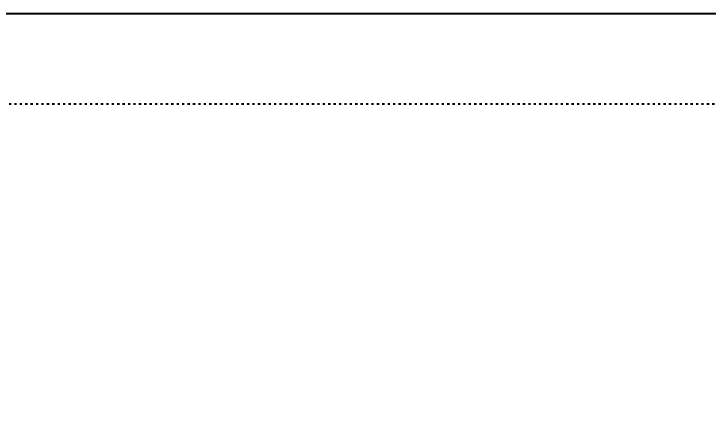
# Model space of a CAD drawing. Header units: millimetres. Extents: x 6622 to 532820, y 3370 to 359312.
# Drawn here: x 465075 to 468925, y 316245 to 318540 of the extents above; entities that cross this region are included whole.
import ezdxf
from ezdxf import colors
from ezdxf.entities.mleader import LeaderData, LeaderLine
from ezdxf.math import Vec2, Vec3

# ---------------------------------------------------------------- set-up
doc = ezdxf.new("R2010")
doc.units = ezdxf.units.MM
doc.linetypes.add('ACAD_ISO03W100', pattern=[30, 12, -18])
doc.styles.get("Standard").update_dxf_attribs({"font": 'txt', "bigfont": 'gbcbig.shx'})

msp = doc.modelspace()

# ---------------------------------------------------------------- linework, layer by layer
msp.add_line((518450, 318540), (388450, 318540))
at = {"color": 2, "linetype": 'ACAD_ISO03W100'}
msp.add_line((517950, 318040), (388950, 318040), dxfattribs=at)

# ---------------------------------------------------------------- leaders
at = {"color": 3}
ml = msp.add_multileader_mtext('Standard', dxfattribs=at)
ml.set_content('人工捡货工位', color=3)
ml.set_leader_properties()
ml.build(insert=Vec2(0, 0))
ml.multileader.update_dxf_attribs({"text_right_attachment_type": 6, "dogleg_length": 0.36})
ctx = ml.context
ctx.base_point, ctx.char_height, ctx.plane_origin = Vec3(462995.974, 316573.819), 400, Vec3(462489.397, 317178.838)
ctx.right_attachment = 6
notes = []
notes.append((ctx, [(0, (1, 1, 0), (462995.614, 316573.819), (1, 0), 0.36, [(0, [(462658.428, 315881.274)], 0, [])])]))
ctx.mtext.insert, ctx.mtext.flow_direction = Vec3(462997.974, 316787.054), 5
for ctx, leaders in notes:
    for number, flags, end, landing, length, lines in leaders:
        leader = LeaderData()
        leader.index, (leader.has_last_leader_line, leader.has_dogleg_vector, leader.attachment_direction) = number, flags
        leader.last_leader_point, leader.dogleg_vector, leader.dogleg_length = Vec3(end), Vec3(landing), length
        for number, points, colour, breaks in lines:
            line = LeaderLine()
            line.index, line.vertices, line.color, line.breaks = number, Vec3.list(points), colors.encode_raw_color(colour), breaks
            leader.lines.append(line)
        ctx.leaders.append(leader)

doc.saveas('drawing.dxf')
